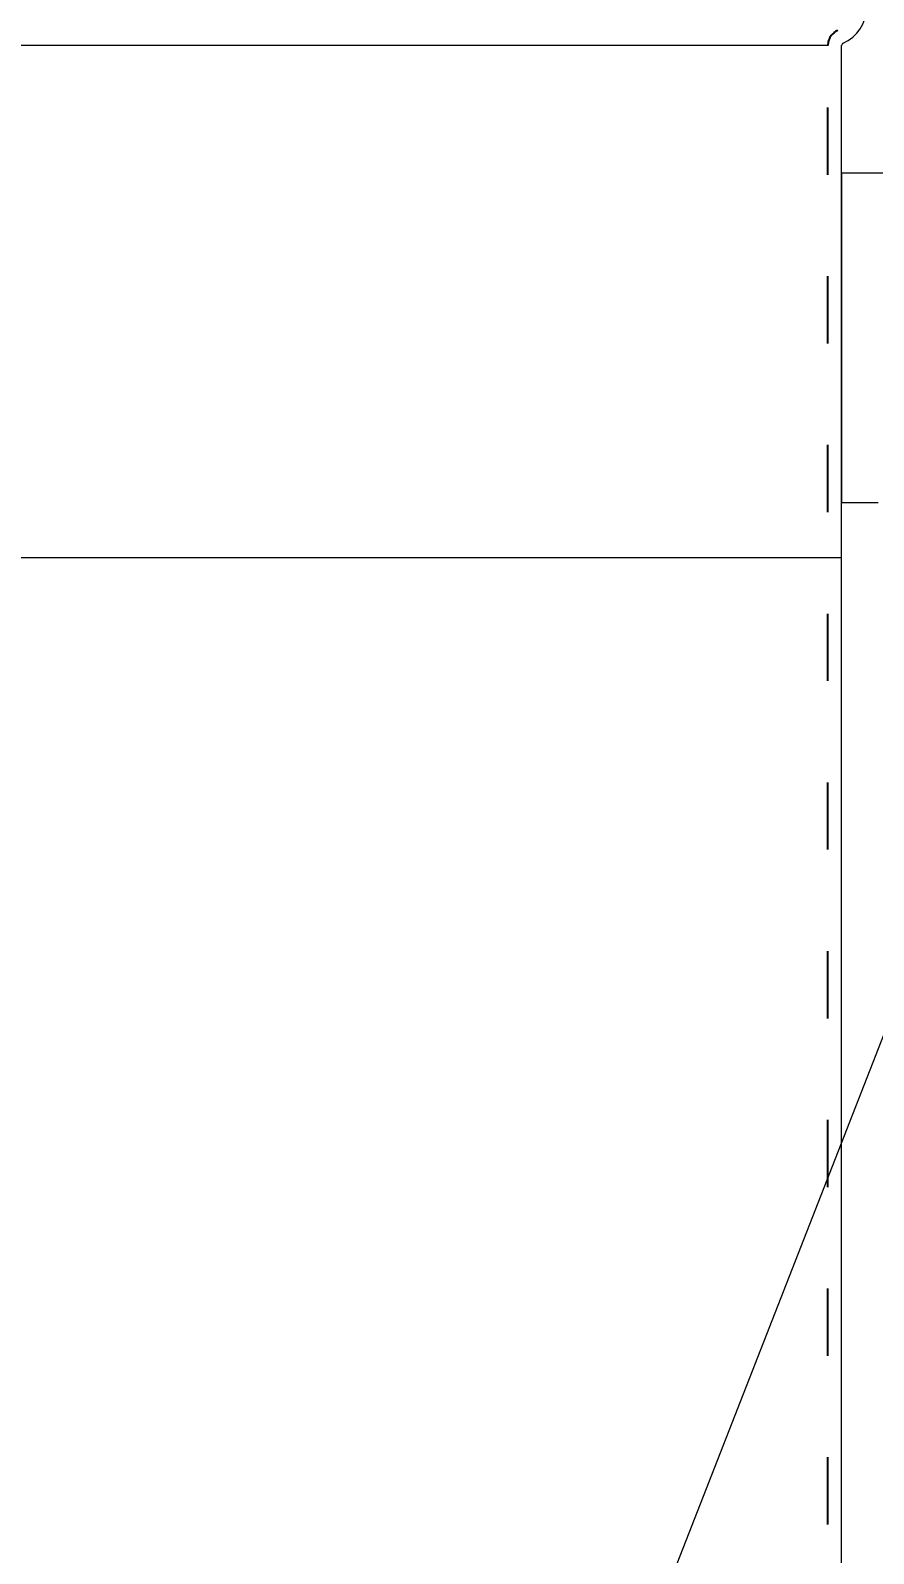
# Model space of a CAD drawing. Header units: millimetres. Extents: x 89051 to 95682, y -130338 to -125649.
# Drawn here: x 92820.8 to 92974.2, y -127202.2 to -126925.2 of the extents above; entities that cross this region are included whole.
import ezdxf

# ---------------------------------------------------------------- set-up
doc = ezdxf.new("R2010")
doc.units = ezdxf.units.MM
doc.header["$LTSCALE"] = 13
for name, pattern in [('1 实线', [0]), ('ACAD_ISO03W100', [1.18, 0.47, -0.71]), ('ACAD_ISO04W100', [30, 24, -3, 0, -3]), ('CENTER', [50.8, 31.75, -6.35, 6.35, -6.35])]:
    doc.linetypes.add(name, pattern=pattern)
doc.layers.get('0').update_dxf_attribs({"color": 1, "linetype": 'CENTER'})
doc.layers.add('标注、文本', color=3, linetype='Continuous', lineweight=25)
doc.layers.add('铁心', color=3, linetype='Continuous', lineweight=0)
doc.layers.add('粗实线', color=4, linetype='Continuous')
doc.styles.get("Standard").update_dxf_attribs({"font": 'gbenor.shx', "bigfont": 'gbcbig.shx'})
doc.dimstyles.new('1-15', dxfattribs={"dimscale": 20, "dimtxt": 3.5, "dimasz": 2, "dimexe": 1.5, "dimexo": 0.5, "dimgap": 0.5, "dimtad": 1, "dimtoh": 1, "dimdec": 1, "dimdsep": 46, "dimtxsty": 'Standard', "dimcen": 2.5, "dimclrd": 3, "dimclre": 3, "dimclrt": 3, "dimadec": 0, "dimazin": 2, "dimtfac": 1, "dimtdec": 1, "dimtmove": 0, "dimatfit": 2, "dimfxl": 1, "dimarcsym": 0})

# ---------------------------------------------------------------- blocks, each defined once
blk = doc.blocks.new('*D524')
at = {"layer": 'Defpoints', "color": 0, "transparency": 16777216}
for p in [(92968.43, -126901.08), (93154.76, -126901.08), (92968.43, -127021.08)]:
    blk.add_point(p, dxfattribs=at)
at = {"layer": '标注、文本', "color": 3, "lineweight": -2, "transparency": 16777216}
for p, q in [((92978.43, -126901.08), (93184.76, -126901.08)), ((93154.76, -126981.08), (93154.76, -126941.08)), ((92978.43, -127021.08), (93184.76, -127021.08))]:
    blk.add_line(p, q, dxfattribs=at)
at = {"layer": '标注、文本', "color": 3, "transparency": 16777216}
for points in [[(93148.09, -126941.08), (93161.43, -126941.08), (93154.76, -126901.08)], [(93148.09, -126981.08), (93161.43, -126981.08), (93154.76, -127021.08)]]:
    blk.add_solid(points, dxfattribs=at)
at = {"layer": '标注、文本', "color": 3, "transparency": 16777216, "insert": (93109.76, -126961.08), "char_height": 70, "attachment_point": 5, "rotation": 90}
blk.add_mtext('120', dxfattribs=at)

msp = doc.modelspace()

# ---------------------------------------------------------------- linework, layer by layer
at = {"color": 7, "linetype": '1 实线', "lineweight": 0}
for p, q in [((92965.93, -126927.95), (92441.93, -126927.95)), ((92968.43, -127657.08), (92968.43, -126927.95)), ((92968.43, -126951.08), (93023.43, -126951.08)), ((92968.43, -126951.08), (92968.43, -127011.08)), ((92975.05, -127011.08), (92968.43, -127011.08))]:
    msp.add_line(p, q, dxfattribs=at)
for centre, radius, start, end in [((92965.93, -126921.08), 7, 293.5782, 66.4218), ((92968.93, -126927.95), 0.5, 113.5782, 180), ((92968.93, -126927.95), 0.5, 113.5782, 180)]:
    msp.add_arc(centre, radius, start, end, dxfattribs=at)
at = {"layer": '标注、文本', "color": 1, "linetype": 'ACAD_ISO04W100', "lineweight": 15}
msp.add_line((92968.43, -127021.08), (92439.43, -127021.08), dxfattribs=at)
at = {"layer": '粗实线', "color": 2, "linetype": 'ACAD_ISO03W100', "ltscale": 2}
msp.add_line((92965.93, -127657.08), (92965.93, -126927.95), dxfattribs=at)
msp.add_arc((92968.93, -126927.95), 3, 113.5782, 180, dxfattribs=at)
at = {"layer": '铁心'}
msp.add_lwpolyline([(92878.93, -127356.25), (93301.07, -126277.21), (93301.07, -126277.21)], dxfattribs=at)

# ---------------------------------------------------------------- dimensions: what is measured, and where the dimension line sits
at = {"layer": '标注、文本'}
dim = msp.add_linear_dim(base=(93154.76, -126901.08), p1=(92968.43, -127021.08), p2=(92968.43, -126901.08), angle=90, dimstyle='1-15', dxfattribs=at)
dim.commit()
dim.dimension.update_dxf_attribs({"geometry": '*D524', "text_midpoint": (93109.76, -126961.08)})

doc.saveas('drawing.dxf')
